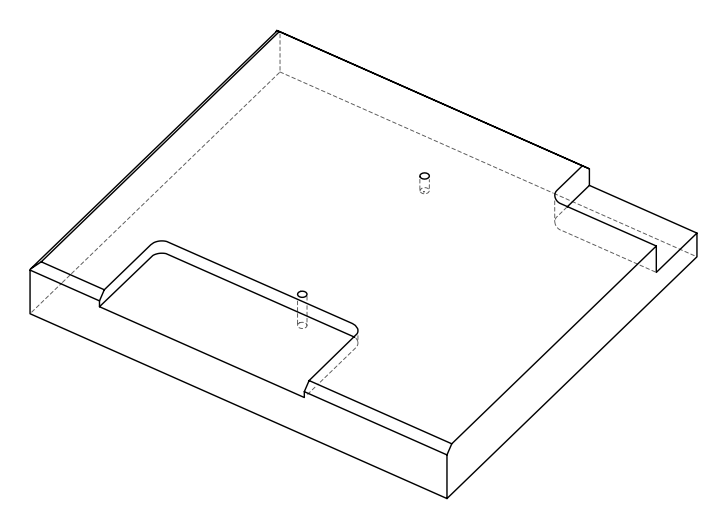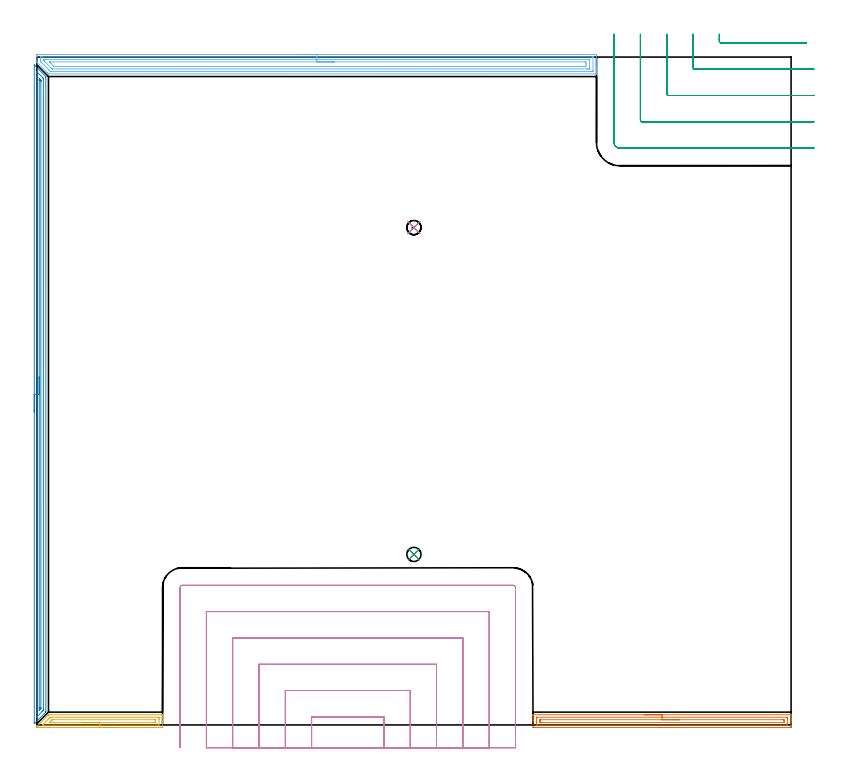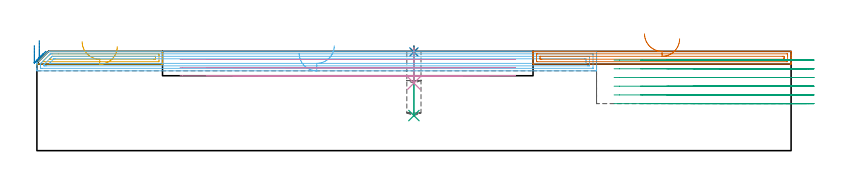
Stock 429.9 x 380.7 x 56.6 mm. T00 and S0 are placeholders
(PLAN: 10 operations, 3 tool changes, 48.5 min)
(1 SPOT_DRILL | STEP1POCKET | NXT0321_9005460120000 | 0.03 min | 0 mm3)
(2 SPOT_DRILL_1 | STEP1POCKET_1 | NXT0321_9005460120000 | 0.03 min | 0 mm3)
(3 DRILL_BLIND_HOLE_INTO_CENTER | STEP1POCKET | NXT0301_052 | 0.16 min | 1821 mm3)
(4 DRILL_BLIND_HOLE_INTO_CENTER_1 | STEP1POCKET_1 | NXT0301_052 | 0.08 min | 875 mm3)
(5 AREA_MILL | FG_CHAMFER_SURFACE | UGT0205_001 | 1.85 min | 2029 mm3)
(6 AREA_MILL_1 | FG_CHAMFER_SURFACE_1 | UGT0205_001 | 10.41 min | 20039 mm3)
(7 AREA_MILL_2 | FG_CHAMFER_SURFACE_2 | UGT0205_001 | 3.73 min | 4033 mm3)
(8 AREA_MILL_3 | FG_CHAMFER_SURFACE_3 | UGT0205_001 | 9.03 min | 7994 mm3)
(9 MILL_CORNER_NOTCH_RECTANGULAR | CORNER_NOTCH_RECTANGULAR | UGT0201_136 | Follow Part, ap 5, ae 75% | 7.84 min | 203100 mm3)
(10 MILL_SLOT | SLOT_PARTIAL_RECTANGULAR | UGT0201_136 | Follow Part, ap 5, ae 75% | 15.36 min | 262037 mm3)
(TOOL NXT0321_9005460120000 | NC Spot Drill, 142deg, 12mm, Carbide, Uncoated | D12 PA142 FL30 Z2)
(TOOL NXT0301_052 | Carbide Drill 8.1mm [860.1-0810-024A1-MM 2214] | D8.1 PA140 FL47 Z2)
(TOOL UGT0205_001 | Chamfer Mill 20 x 3 x 45 deg. | D20 FL50 Z2)
(TOOL UGT0201_136 | Carbide End Mill 20.0 | D20 FL30 Z4)
(OP 1 SPOT_DRILL)
G17 G21 G94 G90
T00 M6
G54
G17 G0 G90 X214.9 Y97.2 S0 M3
G43 Z66.6 H0
G94 G81 G98 Z56.251 F250. R59.6
G80
M5
M2
(OP 2 SPOT_DRILL_1)
G17 G21 G94 G90
T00 M6
G54
G17 G0 G90 X214.9 Y283.5 S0 M3
G43 Z66.6 H0
G94 G81 G98 Z56.251 F250. R59.6
G80
M5
M2
(OP 3 DRILL_BLIND_HOLE_INTO_CENTER)
G17 G21 G94 G90
T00 M6
G54
G17 G0 G90 X214.9 Y97.2 S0 M3
G43 Z66.6 H1
G94 G81 G98 Z20. F250. R58.6
G80
M5
M2
(OP 4 DRILL_BLIND_HOLE_INTO_CENTER_1)
G17 G21 G94 G90
T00 M6
G54
G17 G0 G90 X214.9 Y283.5 S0 M3
G43 Z66.6 H1
G94 G81 G98 Z38.5 F250. R58.6
G80
M5
M2
(OP 5 AREA_MILL)
G17 G21 G94 G90
T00 M6
G54
G17 G0 G90 X45.8 Y-1.5 S1061 M3
G43 Z66.6 H0
Z59.3
G94 G1 X45.762 Z58.428 F250.
X45.648 Z57.564
X45.459 Z56.712
X45.197 Z55.88
X44.863 Z55.074
X44.46 Z54.3
X43.992 Z53.564
X43.46 Z52.872
X42.871 Z52.229
X42.228 Z51.64
X41.536 Z51.108
X40.8 Z50.64
X40.026 Z50.237
X39.22 Z49.903
X38.388 Z49.641
X37.536 Z49.452
X36.672 Z49.338
X35.8 Z49.3
X0.145
X0.086 Y-1.498 Z49.302
X0.01 Y-1.493 Z49.306
X0. Y-0.954 Z49.846
X0.01 Y-0.794 Z50.003
X0.139 Y-0.662 Z50.135
X0.293 Y-0.505 Z50.292
X6.5 Y5.702 Z56.499
X6.536 Y5.735 Z56.532
X6.605 Y5.799 Z56.584
X6.83 Y5.8 Z56.6
X71.455
X71.59 Y5.797 Z56.588
X71.593 Y5.77 Z56.561
X71.6 Y5.448 Z56.247
Y4.947 Z55.746
Y4.37 Z55.165
Y2.306 Z53.103
Y1.706 Z52.501
Y1.118 Z51.913
Y-0.658 Z50.138
X71.598 Y-0.958 Z49.839
X71.592 Y-1.491 Z49.305
X71.548 Y-1.494 Z49.303
X71.01 Y-1.5 Z49.3
X35.8
Y-0.086 Z50.714
X4.172
X3.28 Y-0.085 Z50.715
X3.265 Y-0.083 Z50.717
X3.192 Y-0.07 Z50.73
X3.224 Y-0.03 Z50.77
X3.265 Y0.014 Z50.814
X3.667 Y0.417 Z51.217
X6.83 Y3.581 Z54.381
X7.228 Y3.974 Z54.774
X7.631 Y4.37 Z55.17
X7.708 Y4.384 Z55.184
X7.721 Y4.385 Z55.185
X8.597 Y4.386 Z55.186
X12.33
X69.227 Y4.385 Z55.185
X69.59 Y4.37 Z55.17
X69.598 Y4. Z54.8
X69.6 Y3.482 Z54.282
Y3.11 Z53.91
X69.598 Y0.448 Z51.248
X69.59 Y-0.07 Z50.73
X69.242 Y-0.085 Z50.715
X69.227 Y-0.086 Z50.714
X35.8
Y1.328 Z52.128
X7.721 Y1.329 Z52.129
X7.208 Y1.33 Z52.13
X7.137 Y1.332 Z52.132
X7.047 Y1.335 Z52.135
X7.123 Y1.415 Z52.215
X7.407 Y1.706 Z52.506
X8.293 Y2.594 Z53.394
X8.454 Y2.752 Z53.552
X8.613 Y2.906 Z53.706
X8.682 Y2.965 Z53.765
X8.741 Y2.967 Z53.767
X8.869 Y2.969 Z53.769
X9.126 Y2.971 Z53.771
X67.065
X67.444 Y2.969 Z53.769
X67.569 Y2.966 Z53.766
X67.584 Y2.965 Z53.765
X67.59 Y2.935 Z53.735
X67.595 Y2.853 Z53.653
X67.598 Y2.749 Z53.549
X67.6 Y2.594 Z53.394
Y2.439 Z53.239
X67.599 Y1.706 Z52.506
X67.598 Y1.553 Z52.353
X67.59 Y1.396 Z52.196
X67.577 Y1.335 Z52.135
X67.538 Y1.333 Z52.133
X67.444 Y1.331 Z52.131
X66.931 Y1.329 Z52.129
X66.553 Y1.328 Z52.128
X35.8
X34.928 Z52.167
X34.064 Z52.28
X33.212 Z52.469
X32.38 Z52.732
X31.574 Z53.065
X30.8 Z53.468
X30.064 Z53.937
X29.372 Z54.468
X28.729 Z55.057
X28.14 Z55.701
X27.608 Z56.393
X27.14 Z57.128
X26.737 Z57.902
X26.403 Z58.708
X26.141 Z59.54
X25.952 Z60.392
X25.838 Z61.257
X25.8 Z62.128
G0 Z66.6
M5
M2
(OP 6 AREA_MILL_1)
G17 G21 G94 G90
T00 M6
G54
G17 G0 G90 X149.5 Y382.2 S1061 M3
G43 Z66.6 H0
Z55.5
G94 G1 X149.538 Z54.629 F250.
X149.652 Z53.764
X149.841 Z52.912
X150.103 Z52.08
X150.437 Z51.274
X150.84 Z50.5
X151.308 Z49.764
X151.84 Z49.072
X152.429 Z48.429
X153.072 Z47.84
X153.764 Z47.309
X154.5 Z46.84
X155.274 Z46.437
X156.08 Z46.103
X156.912 Z45.841
X157.763 Z45.652
X158.628 Z45.538
X159.5 Z45.5
X318.392
X318.657 Y382.197 Z45.502
X318.99 Y382.192 Z45.506
X319. Y381.854 Z45.844
Y374.414 Z53.28
Y373.844 Z53.853
Y373.52 Z54.176
Y372.95 Z54.746
Y372.626 Z55.07
Y371.977 Z55.723
Y371.558 Z56.142
X318.993 Y371.164 Z56.528
X318.99 Y371.102 Z56.588
X318.838 Y371.1 Z56.6
X6.857
X6.596 Y371.105 Z56.591
X5.969 Y371.731 Z55.969
X0.311 Y377.389 Z50.31
X0.154 Y377.544 Z50.152
X0.013 Y377.688 Z50.01
X0.001 Y377.705 Z49.992
X0. Y377.768 Z49.931
Y377.778 Z49.921
Y378.886 Z48.809
Y380.999 Z46.699
X0.001 Y381.569 Z46.126
X0.004 Y382.174 Z45.521
X0.007 Y382.191 Z45.505
X0.608 Y382.2 Z45.5
X159.5
Y380.786 Z46.914
X316.606 Y380.785 Z46.915
X316.718 Y380.784 Z46.916
X316.94 Y380.78 Z46.92
X316.991 Y380.778 Z46.922
X316.994 Y380.765 Z46.935
X316.997 Y380.731 Z46.969
X316.999 Y380.674 Z47.026
Y373.127 Z54.573
X316.992 Y372.626 Z55.074
X316.99 Y372.533 Z55.167
X316.828 Y372.521 Z55.179
X316.715 Y372.517 Z55.183
X316.606 Y372.515 Z55.185
X315.825 Y372.514 Z55.186
X8.642
X7.859 Y372.516 Z55.184
X7.749 Y372.518 Z55.182
X7.643 Y372.521 Z55.179
X7.534 Y372.626 Z55.074
X6.857 Y373.294 Z54.406
X2.393 Y377.756 Z49.944
X2.161 Y377.991 Z49.709
X2.084 Y378.072 Z49.628
X2.026 Y378.136 Z49.564
X2.01 Y378.189 Z49.511
X2.003 Y378.382 Z49.318
X2.001 Y378.886 Z48.814
X2. Y379.28 Z48.42
Y379.78 Z47.92
X2.001 Y380.173 Z47.527
X2.008 Y380.674 Z47.026
X2.01 Y380.766 Z46.934
X2.172 Y380.779 Z46.921
X2.285 Y380.783 Z46.917
X2.393 Y380.785 Z46.915
X3.175 Y380.786 Z46.914
X159.5
Y379.371 Z48.329
X313.929
X314.338 Y379.37 Z48.33
X314.821 Y379.367 Z48.333
X314.973 Y379.365 Z48.335
X314.99 Y379.065 Z48.635
X314.996 Y378.886 Z48.814
X314.999 Y378.707 Z48.993
Y374.236 Z53.464
X314.994 Y374.056 Z53.644
X314.99 Y373.942 Z53.758
X314.941 Y373.935 Z53.765
X314.821 Y373.933 Z53.767
X314.412 Y373.93 Z53.77
X313.929 Y373.929 Z53.771
X313.521 Y373.928 Z53.772
X8.884 Y373.929 Z53.771
X8.763 Y373.93 Z53.77
X8.704 Y373.933 Z53.767
X8.678 Y373.935 Z53.765
X8.642 Y373.964 Z53.736
X8.186 Y374.414 Z53.286
X4.608 Y377.991 Z49.709
X4.179 Y378.422 Z49.278
X4.068 Y378.539 Z49.161
X4.014 Y378.597 Z49.103
X4.009 Y378.707 Z48.993
X4.003 Y378.886 Z48.814
X4.001 Y379.064 Z48.636
X4.006 Y379.244 Z48.456
X4.01 Y379.358 Z48.342
X4.059 Y379.364 Z48.336
X4.179 Y379.367 Z48.333
X4.588 Y379.37 Z48.33
X5.071 Y379.371 Z48.329
X5.479
X159.5
Y377.957 Z49.743
X312.178
X312.99 Y377.949 Z49.751
X313. Y377.133 Z50.567
Y376.239 Z51.461
X312.993 Y375.352 Z52.348
X312.143 Y375.343 Z52.357
X312.109
X10.393
X9.964 Y375.347 Z52.353
X9.751 Y375.35 Z52.35
X9.699 Y375.361 Z52.339
X9.637 Y375.418 Z52.282
X9.535 Y375.515 Z52.185
X7.749 Y377.299 Z50.401
X7.197 Y377.855 Z49.845
X7.14 Y377.917 Z49.783
X7.111 Y377.951 Z49.749
X7.144 Y377.952 Z49.748
X7.345 Y377.955 Z49.745
X7.749 Y377.957 Z49.743
X159.5
X160.372 Z49.781
X161.236 Z49.895
X162.088 Z50.083
X162.92 Z50.346
X163.726 Z50.68
X164.5 Z51.082
X165.236 Z51.551
X165.928 Z52.082
X166.571 Z52.672
X167.16 Z53.315
X167.691 Z54.007
X168.16 Z54.743
X168.563 Z55.517
X168.897 Z56.323
X169.159 Z57.155
X169.348 Z58.006
X169.462 Z58.871
X169.5 Z59.743
G0 Z66.6
M5
M2
(OP 7 AREA_MILL_2)
G17 G21 G94 G90
T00 M6
G54
G17 G0 G90 X346.35 Y5.8 S1061 M3
G43 Z66.6 H0
G94 G1 X346.388 Z65.728 F250.
X346.502 Z64.863
X346.691 Z64.012
X346.953 Z63.18
X347.287 Z62.374
X347.69 Z61.6
X348.158 Z60.864
X348.69 Z60.172
X349.279 Z59.529
X349.922 Z58.939
X350.614 Z58.408
X351.35 Z57.94
X352.124 Z57.537
X352.93 Z57.203
X353.762 Z56.941
X354.614 Z56.752
X355.478 Z56.638
X356.35 Z56.6
X429.774
X429.89 Y5.797 Z56.589
X429.893 Y5.774 Z56.565
X429.9 Y5.493 Z56.292
Y4.755 Z55.554
Y3.985 Z54.784
Y3.482 Z54.278
Y3.231 Z54.028
Y2.594 Z53.391
Y2.343 Z53.14
Y1.706 Z52.5
Y-0.639 Z50.157
X429.898 Y-0.958 Z49.838
X429.893 Y-1.491 Z49.305
X429.866 Y-1.493 Z49.303
X429.329 Y-1.5 Z49.3
X283.371 Y-1.499 Z49.301
X282.834 Y-1.493 Z49.303
X282.807 Y-1.491 Z49.305
X282.8 Y-0.958 Z49.838
Y1.706 Z52.5
Y2.343 Z53.14
Y2.594 Z53.391
Y3.231 Z54.028
Y3.482 Z54.278
Y3.985 Z54.784
Y4.755 Z55.554
Y5.258 Z56.056
Y5.494 Z56.292
X282.807 Y5.774 Z56.565
X282.81 Y5.797 Z56.589
X282.926 Y5.8 Z56.6
X356.35
Y4.386 Z55.186
X427.549 Y4.385 Z55.185
X427.89 Y4.37 Z55.17
X427.898 Y4.022 Z54.822
X427.9 Y3.482 Z54.282
Y3.132 Z53.932
X427.899 Y0.469 Z51.269
X427.89 Y-0.07 Z50.73
X427.564 Y-0.085 Z50.715
X427.549 Y-0.086
X285.151 Y-0.085
X284.81 Y-0.07 Z50.73
X284.802 Y0.278 Z51.078
X284.8 Y0.818 Z51.618
Y1.168 Z51.968
X284.801 Y3.831 Z54.631
X284.81 Y4.37 Z55.17
X285.136 Y4.385 Z55.185
X285.151
X356.35 Y4.386 Z55.186
Y2.971 Z53.771
X424.879
X425.392 Y2.97 Z53.77
X425.769 Y2.966 Z53.766
X425.885 Y2.965 Z53.765
X425.895 Y2.724 Z53.524
X425.898 Y2.594 Z53.394
X425.9 Y2.464 Z53.264
Y1.706 Z52.506
Y1.576 Z52.376
X425.898 Y1.445 Z52.245
X425.893 Y1.358 Z52.158
X425.889 Y1.334 Z52.134
X425.885 Y1.332 Z52.132
X425.864 Y1.33 Z52.13
X425.769 Y1.329 Z52.129
X287.821
X287.308 Y1.33 Z52.13
X286.931 Y1.333 Z52.133
X286.815 Y1.335 Z52.135
X286.805 Y1.575 Z52.375
X286.802 Y1.706 Z52.506
X286.8 Y1.836 Z52.636
Y2.594 Z53.394
Y2.724 Z53.524
X286.802 Y2.855 Z53.655
X286.807 Y2.942 Z53.742
X286.811 Y2.966 Z53.766
X286.815 Y2.968 Z53.768
X286.836 Y2.97 Z53.77
X286.931 Y2.971 Z53.771
X356.35
X357.222 Z53.81
X358.086 Z53.923
X358.938 Z54.112
X359.77 Z54.375
X360.576 Z54.708
X361.35 Z55.111
X362.086 Z55.58
X362.778 Z56.111
X363.421 Z56.7
X364.01 Z57.344
X364.542 Z58.036
X365.01 Z58.771
X365.413 Z59.545
X365.747 Z60.351
X366.009 Z61.183
X366.198 Z62.035
X366.312 Z62.9
X366.35 Z63.771
G0 Z66.6
M5
M2
(OP 8 AREA_MILL_3)
G17 G21 G94 G90
T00 M6
G54
G17 G0 G90 X-1.5 Y178.45 S1061 M3
G43 Z66.6 H0
Z60.
G94 G1 Y178.488 Z59.128 F250.
Y178.602 Z58.264
Y178.791 Z57.412
Y179.053 Z56.58
Y179.387 Z55.774
Y179.79 Z55.
Y180.258 Z54.264
Y180.79 Z53.572
Y181.379 Z52.929
Y182.022 Z52.34
Y182.714 Z51.809
Y183.45 Z51.34
Y184.224 Z50.937
Y185.03 Z50.603
Y185.862 Z50.341
Y186.713 Z50.152
Y187.578 Z50.038
Y188.45 Z50.
Y376.112
X-1.495 Y376.179 Z50.004
X-1.493 Y376.182
X-1.478 Y376.179 Z50.02
X-1.327 Y376.029 Z50.169
X-1.181 Y375.881 Z50.318
X4.975 Y369.726 Z56.474
X5.094 Y369.605 Z56.591
X5.1 Y369.331 Z56.6
Y7.569
X5.094 Y7.295 Z56.592
X4.975 Y7.174 Z56.474
X4.927 Y7.127 Z56.427
X-1.181 Y1.019 Z50.318
X-1.327 Y0.871 Z50.169
X-1.482 Y0.721 Z50.016
X-1.495 Y0.717 Z50.003
X-1.499 Y0.721 Z49.999
X-1.5 Y188.45 Z50.
X-0.086 Z51.414
X-0.085 Y372.109 Z51.415
X-0.084 Y372.208 Z51.416
X-0.082 Y372.273 Z51.418
X-0.079 Y372.312 Z51.421
X-0.066 Y372.304 Z51.434
X0.013 Y372.231 Z51.513
X0.239 Y372.01 Z51.739
X3.587 Y368.663 Z55.087
X3.642 Y368.605 Z55.142
X3.669 Y368.574 Z55.169
X3.679 Y368.56 Z55.179
X3.681 Y368.535 Z55.181
X3.684 Y368.437 Z55.184
X3.685 Y368.339 Z55.185
X3.686 Y9.257 Z55.186
X3.683 Y8.462 Z55.183
X3.68 Y8.369 Z55.18
X3.677 Y8.339 Z55.177
X3.659 Y8.317 Z55.159
X3.587 Y8.24 Z55.087
X3.253 Y7.903 Z54.753
X2.92 Y7.569 Z54.42
X0.013 Y4.663 Z51.513
X-0.025 Y4.625 Z51.475
X-0.056 Y4.597 Z51.444
X-0.076 Y4.581 Z51.424
X-0.079 Z51.421
X-0.081 Y4.594 Z51.419
X-0.085 Y4.791 Z51.415
X-0.086 Y4.889 Z51.414
Y188.45
X1.329 Z52.829
Y367.544
X1.33 Y368.014 Z52.83
X1.334 Y368.437 Z52.834
X1.336 Y368.453 Z52.836
X1.358 Y368.437 Z52.858
X1.8 Y367.997 Z53.3
X2.249 Y367.544 Z53.749
X2.265 Y367.483 Z53.765
X2.267 Y367.426 Z53.767
X2.27 Y367.309 Z53.77
X2.271 Y367.073 Z53.771
Y366.651
Y9.778
X2.27 Y9.567 Z53.77
X2.267 Y9.462 Z53.767
X2.265 Y9.411 Z53.765
X2.249 Y9.356 Z53.749
X2.027 Y9.129 Z53.527
X1.8 Y8.9 Z53.3
X1.581 Y8.681 Z53.081
X1.36 Y8.462 Z52.86
X1.351 Z52.851
X1.336 Z52.836
X1.334 Y8.499 Z52.834
X1.33 Y8.932 Z52.83
X1.329 Y9.356 Z52.829
X1.328 Y9.827 Z52.828
X1.329 Y188.45 Z52.829
Y189.322 Z52.867
Y190.186 Z52.98
Y191.038 Z53.169
Y191.87 Z53.432
Y192.676 Z53.765
Y193.45 Z54.168
Y194.186 Z54.637
Y194.878 Z55.168
Y195.521 Z55.757
Y196.11 Z56.401
Y196.641 Z57.093
Y197.11 Z57.829
Y197.513 Z58.602
Y197.847 Z59.408
Y198.109 Z60.24
Y198.298 Z61.092
Y198.412 Z61.957
Y198.45 Z62.829
G0 Z66.6
M5
M2
(OP 9 MILL_CORNER_NOTCH_RECTANGULAR)
G17 G21 G94 G90
T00 M6
G54
G17 G0 G90 X389. Y393.7 S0 M3
G43 Z66.6 H0
Z51.633
G94 G1 Y390.7 F250.
Y389.794 F500.
G3 X389.994 Y388.8 R1.
G1 X435.764
X438.764 F250.
G0 Z66.6
X374. Y393.7
Z51.633
G1 Y390.7
Y374.794 F500.
G3 X374.994 Y373.8 R1.
G1 X439.9
X442.9 F250.
G0 Z66.6
X359. Y393.7
Z51.633
G1 Y390.7
Y359.795 F500.
G3 X359.995 Y358.8 R1.
G1 X439.9
X442.9 F250.
G0 Z66.6
X344. Y393.7
Z51.633
G1 Y390.7
Y344.795 F500.
G3 X344.995 Y343.8 R1.
G1 X439.9
X442.9 F250.
G0 Z66.6
X329. Y393.7
Z51.633
G1 Y390.7
Y331.9 F500.
G3 X332.1 Y328.8 R3.1
G1 X439.9
X442.9 F250.
G0 Z66.6
X389. Y393.7
Z46.667
G1 Y390.7
Y389.794 F500.
G3 X389.994 Y388.8 R1.
G1 X435.764
X438.764 F250.
G0 Z66.6
X374. Y393.7
Z46.667
G1 Y390.7
Y374.794 F500.
G3 X374.994 Y373.8 R1.
G1 X439.9
X442.9 F250.
G0 Z66.6
X359. Y393.7
Z46.667
G1 Y390.7
Y359.795 F500.
G3 X359.995 Y358.8 R1.
G1 X439.9
X442.9 F250.
G0 Z66.6
X344. Y393.7
Z46.667
G1 Y390.7
Y344.795 F500.
G3 X344.995 Y343.8 R1.
G1 X439.9
X442.9 F250.
G0 Z66.6
X329. Y393.7
Z46.667
G1 Y390.7
Y331.9 F500.
G3 X332.1 Y328.8 R3.1
G1 X439.9
X442.9 F250.
G0 Z66.6
X389. Y393.7
Z41.7
G1 Y390.7
Y389.794 F500.
G3 X389.994 Y388.8 R1.
G1 X435.764
X438.764 F250.
G0 Z66.6
X374. Y393.7
Z41.7
G1 Y390.7
Y374.794 F500.
G3 X374.994 Y373.8 R1.
G1 X439.9
X442.9 F250.
G0 Z66.6
X359. Y393.7
Z41.7
G1 Y390.7
Y359.795 F500.
G3 X359.995 Y358.8 R1.
G1 X439.9
X442.9 F250.
G0 Z66.6
X344. Y393.7
Z41.7
G1 Y390.7
Y344.795 F500.
G3 X344.995 Y343.8 R1.
G1 X439.9
X442.9 F250.
G0 Z66.6
X329. Y393.7
Z41.7
G1 Y390.7
Y331.9 F500.
G3 X332.1 Y328.8 R3.1
G1 X439.9
X442.9 F250.
G0 Z66.6
X389. Y393.7
Z36.733
G1 Y390.7
Y389.794 F500.
G3 X389.994 Y388.8 R1.
G1 X435.764
X438.764 F250.
G0 Z66.6
X374. Y393.7
Z36.733
G1 Y390.7
Y374.794 F500.
G3 X374.994 Y373.8 R1.
G1 X439.9
X442.9 F250.
G0 Z66.6
X359. Y393.7
Z36.733
G1 Y390.7
Y359.795 F500.
G3 X359.995 Y358.8 R1.
G1 X439.9
X442.9 F250.
G0 Z66.6
X344. Y393.7
Z36.733
G1 Y390.7
Y344.795 F500.
G3 X344.995 Y343.8 R1.
G1 X439.9
X442.9 F250.
G0 Z66.6
X329. Y393.7
Z36.733
G1 Y390.7
Y331.9 F500.
G3 X332.1 Y328.8 R3.1
G1 X439.9
X442.9 F250.
G0 Z66.6
X389. Y393.7
Z31.767
G1 Y390.7
Y389.794 F500.
G3 X389.994 Y388.8 R1.
G1 X435.764
X438.764 F250.
G0 Z66.6
X374. Y393.7
Z31.767
G1 Y390.7
Y374.794 F500.
G3 X374.994 Y373.8 R1.
G1 X439.9
X442.9 F250.
G0 Z66.6
X359. Y393.7
Z31.767
G1 Y390.7
Y359.795 F500.
G3 X359.995 Y358.8 R1.
G1 X439.9
X442.9 F250.
G0 Z66.6
X344. Y393.7
Z31.767
G1 Y390.7
Y344.795 F500.
G3 X344.995 Y343.8 R1.
G1 X439.9
X442.9 F250.
G0 Z66.6
X329. Y393.7
Z31.767
G1 Y390.7
Y331.9 F500.
G3 X332.1 Y328.8 R3.1
G1 X439.9
X442.9 F250.
G0 Z66.6
X389. Y393.7
Z26.8
G1 Y390.7
Y389.794 F500.
G3 X389.994 Y388.8 R1.
G1 X435.764
X438.764 F250.
G0 Z66.6
X374. Y393.7
Z26.8
G1 Y390.7
Y374.794 F500.
G3 X374.994 Y373.8 R1.
G1 X439.9
X442.9 F250.
G0 Z66.6
X359. Y393.7
Z26.8
G1 Y390.7
Y359.795 F500.
G3 X359.995 Y358.8 R1.
G1 X439.9
X442.9 F250.
G0 Z66.6
X344. Y393.7
Z26.8
G1 Y390.7
Y344.795 F500.
G3 X344.995 Y343.8 R1.
G1 X439.9
X442.9 F250.
G0 Z66.6
X329. Y393.7
Z26.8
G1 Y390.7
Y331.9 F500.
G3 X332.1 Y328.8 R3.1
G1 X439.9
X442.9 F250.
G0 Z66.6
M5
M2
(OP 10 MILL_SLOT)
G17 G21 G94 G90
T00 M6
G54
G17 G0 G90 X197.8 Y-13. S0 M3
G43 Z66.6 H0
Z51.967
G94 G1 Y-10. F250.
Y4.6 F500.
X156.6
Y-10.
Y-13. F250.
X212.8
Y-10.
Y19.6 F500.
X141.6
Y-10.
Y-13. F250.
X227.8
Y-10.
Y34.6 F500.
X126.6
Y-10.
Y-13. F250.
X242.8
Y-10.
Y49.6 F500.
X111.6
Y-10.
Y-13. F250.
X257.8
Y-10.
Y64.6 F500.
X96.6
Y-10.
Y-13. F250.
X272.8
Y-10.
Y78.2 F500.
G3 X271.4 Y79.6 R1.4
G1 X83.
G3 X81.6 Y78.2 R1.4
G1 Y-10.
Y-13. F250.
G0 X197.8 Z47.333
G1 Y-10.
Y4.6 F500.
X156.6
Y-10.
Y-13. F250.
X212.8
Y-10.
Y19.6 F500.
X141.6
Y-10.
Y-13. F250.
X227.8
Y-10.
Y34.6 F500.
X126.6
Y-10.
Y-13. F250.
X242.8
Y-10.
Y49.6 F500.
X111.6
Y-10.
Y-13. F250.
X257.8
Y-10.
Y64.6 F500.
X96.6
Y-10.
Y-13. F250.
X272.8
Y-10.
Y78.2 F500.
G3 X271.4 Y79.6 R1.4
G1 X83.
G3 X81.6 Y78.2 R1.4
G1 Y-10.
Y-13. F250.
G0 X197.8 Z42.7
G1 Y-10.
Y4.6 F500.
X156.6
Y-10.
Y-13. F250.
X212.8
Y-10.
Y19.6 F500.
X141.6
Y-10.
Y-13. F250.
X227.8
Y-10.
Y34.6 F500.
X126.6
Y-10.
Y-13. F250.
X242.8
Y-10.
Y49.6 F500.
X111.6
Y-10.
Y-13. F250.
X257.8
Y-10.
Y64.6 F500.
X96.6
Y-10.
Y-13. F250.
X272.8
Y-10.
Y78.2 F500.
G3 X271.4 Y79.6 R1.4
G1 X83.
G3 X81.6 Y78.2 R1.4
G1 Y-10.
Y-13. F250.
G0 Z66.6
M5
M2
